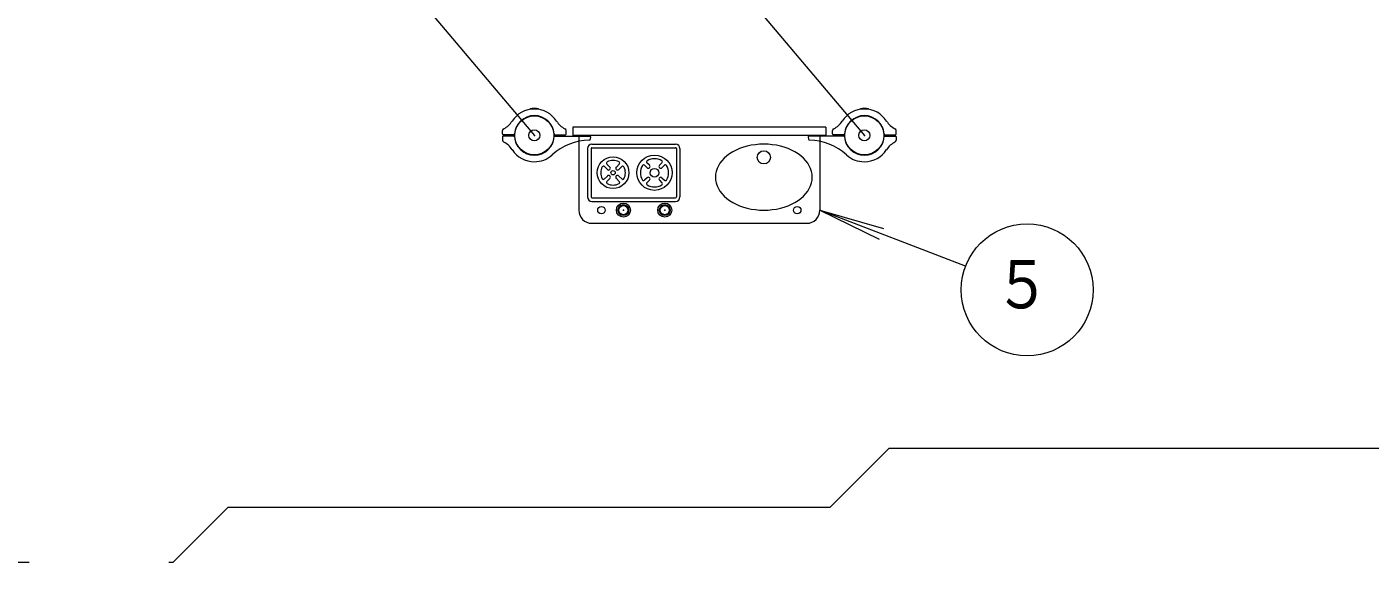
# Model space of a CAD drawing. Units: millimetres on the paper, scale 1:50. Extents: x 0 to 420, y -148 to 446.
# Drawn here: x 144.2 to 205.2, y 280 to 304.4 of the extents above; entities that cross this region are included whole.
import ezdxf
from ezdxf.enums import TextEntityAlignment as Align

# ---------------------------------------------------------------- set-up
doc = ezdxf.new("R2010")
doc.units = ezdxf.units.MM
doc.header["$PDMODE"] = 32
doc.header["$PDSIZE"] = 0.5
doc.linetypes.add('USER1', pattern=[50.8, 31.75, -6.35, 6.35, -6.35])
doc.linetypes.add('USER3', pattern=[63.5, 31.75, -6.35, 6.35, -6.35, 6.35, -6.35])
doc.layers.add('LY_1', color=7, linetype='Continuous', lineweight=9)
doc.styles.add('ＭＳ ゴシック', font='')
doc.styles.get('ＭＳ ゴシック').set_extended_font_data('MS Gothic')

msp = doc.modelspace()

# ---------------------------------------------------------------- linework, layer by layer
at = {"layer": 'LY_1', "linetype": 'USER1', "lineweight": 18}
for p, q in [((150.392, 319.417), (167.231, 299.441)), ((165.392, 319.417), (182.231, 299.441))]:
    msp.add_line(p, q, dxfattribs=at)
at = {"layer": 'LY_1'}
for p, q in [((167.031, 300.624), (167.031, 300.627)), ((167.431, 300.624), (167.431, 300.627)), ((182.031, 300.624), (182.031, 300.627)), ((182.431, 300.624), (182.431, 300.627)), ((180.481, 299.821), (168.981, 299.821)), ((168.981, 299.821), (168.981, 299.441)), ((180.481, 299.821), (180.481, 299.441)), ((165.783, 299.512), (165.788, 299.669)), ((165.783, 299.369), (165.788, 299.224)), ((166.294, 299.471), (165.823, 299.471)), ((166.294, 299.411), (165.823, 299.411)), ((168.169, 299.471), (168.64, 299.471)), ((168.169, 299.411), (169.74, 299.411)), ((168.68, 299.512), (168.675, 299.657)), ((180.481, 299.441), (168.981, 299.441)), ((169.251, 299.441), (169.251, 296.041)), ((169.78, 299.369), (169.775, 299.264)), ((179.683, 299.369), (179.688, 299.264)), ((181.294, 299.411), (179.723, 299.411)), ((180.211, 299.441), (180.211, 296.041)), ((180.783, 299.512), (180.788, 299.657)), ((181.294, 299.471), (180.823, 299.471)), ((183.169, 299.471), (183.64, 299.471)), ((183.169, 299.411), (183.64, 299.411)), ((183.68, 299.512), (183.675, 299.669)), ((183.68, 299.369), (183.675, 299.224)), ((169.651, 298.841), (169.651, 296.641)), ((169.811, 298.841), (169.811, 296.641)), ((169.851, 299.041), (173.651, 299.041)), ((169.851, 298.881), (173.651, 298.881)), ((173.691, 298.841), (173.691, 296.641)), ((173.851, 298.841), (173.851, 296.641)), ((176.106, 298.601), (175.976, 298.505)), ((176.247, 298.69), (176.106, 298.601)), ((176.4, 298.769), (176.247, 298.69)), ((176.561, 298.84), (176.4, 298.769)), ((176.732, 298.9), (176.561, 298.84)), ((176.909, 298.95), (176.732, 298.9)), ((177.092, 298.99), (176.909, 298.95)), ((177.279, 299.018), (177.092, 298.99)), ((177.47, 299.035), (177.279, 299.018)), ((177.661, 299.041), (177.47, 299.035)), ((177.853, 299.035), (177.661, 299.041)), ((178.043, 299.018), (177.853, 299.035)), ((178.231, 298.99), (178.043, 299.018)), ((178.414, 298.95), (178.231, 298.99)), ((178.591, 298.9), (178.414, 298.95)), ((178.761, 298.84), (178.591, 298.9)), ((178.923, 298.769), (178.761, 298.84)), ((179.076, 298.69), (178.923, 298.769)), ((179.217, 298.601), (179.076, 298.69)), ((179.347, 298.505), (179.217, 298.601)), ((170.552, 297.887), (170.415, 298.023)), ((170.665, 298), (170.529, 298.137)), ((170.958, 298), (171.094, 298.137)), ((171.071, 297.887), (171.207, 298.023)), ((172.352, 297.967), (172.237, 298.082)), ((172.465, 298.08), (172.35, 298.195)), ((172.918, 298.08), (173.033, 298.195)), ((173.031, 297.967), (173.146, 298.082)), ((175.594, 298.054), (175.536, 297.929)), ((175.668, 298.175), (175.594, 298.054)), ((175.756, 298.291), (175.668, 298.175)), ((175.859, 298.401), (175.756, 298.291)), ((175.976, 298.505), (175.859, 298.401)), ((179.464, 298.401), (179.347, 298.505)), ((179.567, 298.291), (179.464, 298.401)), ((179.655, 298.175), (179.567, 298.291)), ((179.729, 298.054), (179.655, 298.175)), ((179.786, 297.929), (179.729, 298.054)), ((170.552, 297.594), (170.415, 297.458)), ((170.665, 297.481), (170.529, 297.345)), ((170.958, 297.481), (171.094, 297.345)), ((171.071, 297.594), (171.207, 297.458)), ((172.352, 297.514), (172.237, 297.399)), ((172.465, 297.401), (172.35, 297.286)), ((172.918, 297.401), (173.033, 297.286)), ((173.031, 297.514), (173.146, 297.399)), ((175.47, 297.671), (175.461, 297.541)), ((175.461, 297.541), (175.47, 297.41)), ((175.495, 297.801), (175.47, 297.671)), ((175.47, 297.41), (175.495, 297.28)), ((175.536, 297.929), (175.495, 297.801)), ((179.828, 297.801), (179.786, 297.929)), ((179.853, 297.671), (179.828, 297.801)), ((179.828, 297.28), (179.853, 297.41)), ((179.861, 297.541), (179.853, 297.671)), ((179.853, 297.41), (179.861, 297.541)), ((175.495, 297.28), (175.536, 297.152)), ((175.536, 297.152), (175.594, 297.028)), ((175.594, 297.028), (175.668, 296.907)), ((175.668, 296.907), (175.756, 296.791)), ((175.756, 296.791), (175.859, 296.68)), ((179.464, 296.68), (179.567, 296.791)), ((179.567, 296.791), (179.655, 296.907)), ((179.655, 296.907), (179.729, 297.028)), ((179.729, 297.028), (179.786, 297.152)), ((179.786, 297.152), (179.828, 297.28)), ((169.851, 296.601), (173.651, 296.601)), ((169.851, 296.441), (173.651, 296.441)), ((175.859, 296.68), (175.976, 296.576)), ((175.976, 296.576), (176.106, 296.48)), ((176.106, 296.48), (176.247, 296.392)), ((176.247, 296.392), (176.4, 296.312)), ((176.4, 296.312), (176.561, 296.242)), ((176.561, 296.242), (176.732, 296.181)), ((176.732, 296.181), (176.909, 296.131)), ((176.909, 296.131), (177.092, 296.092)), ((178.231, 296.092), (178.414, 296.131)), ((178.414, 296.131), (178.591, 296.181)), ((178.591, 296.181), (178.761, 296.242)), ((178.761, 296.242), (178.923, 296.312)), ((178.923, 296.312), (179.076, 296.392)), ((179.076, 296.392), (179.217, 296.48)), ((179.217, 296.48), (179.347, 296.576)), ((179.347, 296.576), (179.464, 296.68)), ((177.092, 296.092), (177.279, 296.063)), ((177.279, 296.063), (177.47, 296.046)), ((177.47, 296.046), (177.661, 296.041)), ((177.661, 296.041), (177.853, 296.046)), ((177.853, 296.046), (178.043, 296.063)), ((178.043, 296.063), (178.231, 296.092)), ((169.851, 295.441), (173.813, 295.441)), ((173.813, 295.441), (179.611, 295.441))]:
    msp.add_line(p, q, dxfattribs=at)
at = {"layer": 'LY_1', "lineweight": 18}
for p, q in [((186.83, 293.491), (180.211, 296.041)), ((180.211, 296.041), (183.094, 295.211)), ((180.211, 296.041), (182.906, 294.723))]:
    msp.add_line(p, q, dxfattribs=at)
at = {"layer": 'LY_1', "linetype": 'USER3'}
for p, q in [((180.672, 282.526), (183.363, 285.217)), ((183.363, 285.217), (224.106, 285.217)), ((150.816, 280.029), (153.313, 282.526)), ((153.313, 282.526), (180.672, 282.526)), ((112.514, 280.029), (150.816, 280.029))]:
    msp.add_line(p, q, dxfattribs=at)
at = {"layer": 'LY_1'}
for centre, radius in [((167.231, 299.441), 0.891), ((182.231, 299.441), 0.891), ((177.661, 298.441), 0.3), ((170.811, 297.741), 0.72), ((172.691, 297.741), 0.8), ((172.691, 297.741), 0.2), ((170.811, 297.741), 0.1), ((170.281, 296.041), 0.17), ((171.281, 296.041), 0.32), ((171.281, 296.041), 0.206), ((173.161, 296.041), 0.32), ((173.161, 296.041), 0.206), ((179.181, 296.041), 0.17)]:
    msp.add_circle(centre, radius, dxfattribs=at)
at = {"layer": 'LY_1', "lineweight": 18}
msp.add_circle((189.63, 292.413), 3, dxfattribs=at)
at = {"layer": 'LY_1'}
for centre, radius, start, end in [((167.231, 299.441), 1.2, 90, 147.27281), ((167.051, 300.627), 0.02, 98.62693, 180), ((167.231, 299.441), 1.22, 90, 98.62693), ((167.231, 299.441), 1.22, 81.37307, 90), ((167.231, 299.441), 1.2, 32.7272, 90), ((167.411, 300.627), 0.02, 0, 81.37307), ((182.231, 299.441), 1.2, 90, 147.27281), ((182.051, 300.627), 0.02, 98.62693, 180), ((182.231, 299.441), 1.22, 90, 98.62693), ((182.231, 299.441), 1.22, 81.37307, 90), ((182.231, 299.441), 1.2, 32.7272, 90), ((182.411, 300.627), 0.02, 0, 81.37307), ((165.381, 300.63), 1, 297.45884, 327.27281), ((167.231, 299.441), 0.9, 90, 175.72934), ((167.231, 299.441), 0.9, 4.27066, 90), ((169.082, 300.63), 1, 212.72719, 242.54116), ((180.381, 300.63), 1, 297.45884, 327.27281), ((182.231, 299.441), 0.9, 90, 175.72934), ((182.231, 299.441), 0.9, 4.27066, 90), ((184.082, 300.63), 1, 212.72719, 242.54116), ((165.823, 299.511), 0.04, 178, 270), ((165.823, 299.371), 0.04, 90, 182), ((165.888, 299.654), 0.1, 117.45884, 178), ((165.888, 299.227), 0.1, 182, 242.54116), ((166.294, 299.511), 0.04, 270, 355.72934), ((166.294, 299.371), 0.04, 4.27066, 90), ((167.231, 299.441), 0.9, 184.27066, 270), ((167.231, 299.441), 0.9, 270, 355.72934), ((169.785, 296.626), 2.6, 91.08415, 132.21724), ((168.169, 299.511), 0.04, 184.27066, 270), ((168.169, 299.371), 0.04, 90, 175.72934), ((168.575, 299.654), 0.1, 2, 62.54116), ((168.64, 299.511), 0.04, 270, 2), ((169.735, 299.266), 0.04, 271.08415, 357), ((169.74, 299.371), 0.04, 357, 90), ((179.723, 299.371), 0.04, 90, 183), ((179.728, 299.266), 0.04, 183, 268.91585), ((179.678, 296.626), 2.6, 47.78276, 88.91585), ((180.823, 299.511), 0.04, 178, 270), ((180.888, 299.654), 0.1, 117.45884, 178), ((181.294, 299.511), 0.04, 270, 355.72934), ((181.294, 299.371), 0.04, 4.27066, 90), ((182.231, 299.441), 0.9, 184.27066, 270), ((182.231, 299.441), 0.9, 270, 355.72934), ((183.169, 299.511), 0.04, 184.27066, 270), ((183.169, 299.371), 0.04, 90, 175.72934), ((183.575, 299.654), 0.1, 2, 62.54116), ((183.575, 299.227), 0.1, 297.45884, 358), ((183.64, 299.511), 0.04, 270, 2), ((183.64, 299.371), 0.04, 358, 90), ((165.381, 298.251), 1, 32.7272, 62.54116), ((167.231, 299.441), 1.2, 212.72719, 270), ((167.231, 299.441), 1.2, 270, 312.21724), ((169.851, 298.841), 0.2, 90, 180), ((169.851, 298.841), 0.04, 90, 180), ((173.651, 298.841), 0.2, 0, 90), ((173.651, 298.841), 0.04, 0, 90), ((182.231, 299.441), 1.2, 227.78276, 270), ((182.231, 299.441), 1.2, 270, 327.27281), ((184.082, 298.251), 1, 117.45884, 147.27281), ((170.811, 297.741), 0.56, 151.26021, 208.73979), ((170.373, 297.981), 0.06, 45, 151.26021), ((170.571, 298.179), 0.06, 118.7398, 225), ((170.811, 297.741), 0.56, 61.2602, 118.7398), ((170.609, 297.943), 0.08, 225, 45), ((171.014, 297.943), 0.08, 135, 315), ((171.052, 298.179), 0.06, 315, 61.2602), ((171.25, 297.981), 0.06, 28.7398, 135), ((170.811, 297.741), 0.56, 331.2602, 28.7398), ((172.691, 297.741), 0.64, 148.96796, 211.03204), ((172.194, 298.04), 0.06, 45, 148.96796), ((172.392, 298.238), 0.06, 121.03204, 225), ((172.409, 298.023), 0.08, 225, 45), ((172.691, 297.741), 0.64, 58.96796, 121.03204), ((172.974, 298.023), 0.08, 135, 315), ((172.99, 298.238), 0.06, 315, 58.96796), ((173.188, 298.04), 0.06, 31.03204, 135), ((172.691, 297.741), 0.64, 328.96796, 31.03204), ((170.373, 297.5), 0.06, 208.73979, 315), ((170.571, 297.302), 0.06, 135, 241.26021), ((170.609, 297.538), 0.08, 315, 135), ((171.014, 297.538), 0.08, 45, 225), ((171.052, 297.302), 0.06, 298.7398, 45), ((171.25, 297.5), 0.06, 225, 331.2602), ((172.194, 297.442), 0.06, 211.03204, 315), ((172.409, 297.458), 0.08, 315, 135), ((172.974, 297.458), 0.08, 45, 225), ((173.188, 297.442), 0.06, 225, 328.96796), ((170.811, 297.741), 0.56, 241.26021, 298.7398), ((172.392, 297.244), 0.06, 135, 238.96796), ((172.691, 297.741), 0.64, 238.96796, 301.03204), ((172.99, 297.244), 0.06, 301.03204, 45), ((169.851, 296.641), 0.2, 180, 270), ((169.851, 296.641), 0.04, 180, 270), ((173.651, 296.641), 0.04, 270, 0), ((173.651, 296.641), 0.2, 270, 0), ((169.851, 296.041), 0.6, 180, 270), ((179.611, 296.041), 0.6, 270, 0)]:
    msp.add_arc(centre, radius, start, end, dxfattribs=at)
for p in [(167.231, 299.441), (182.231, 299.441), (171.281, 296.041), (173.161, 296.041)]:
    msp.add_point(p, dxfattribs=at)

# ---------------------------------------------------------------- texts
at = {"layer": 'LY_1', "style": 'ＭＳ ゴシック', "width": 0.85}
msp.add_text('５', height=2.199, dxfattribs=at).set_placement((188.13, 290.913), align=Align.BOTTOM_LEFT)

doc.saveas('drawing.dxf')
